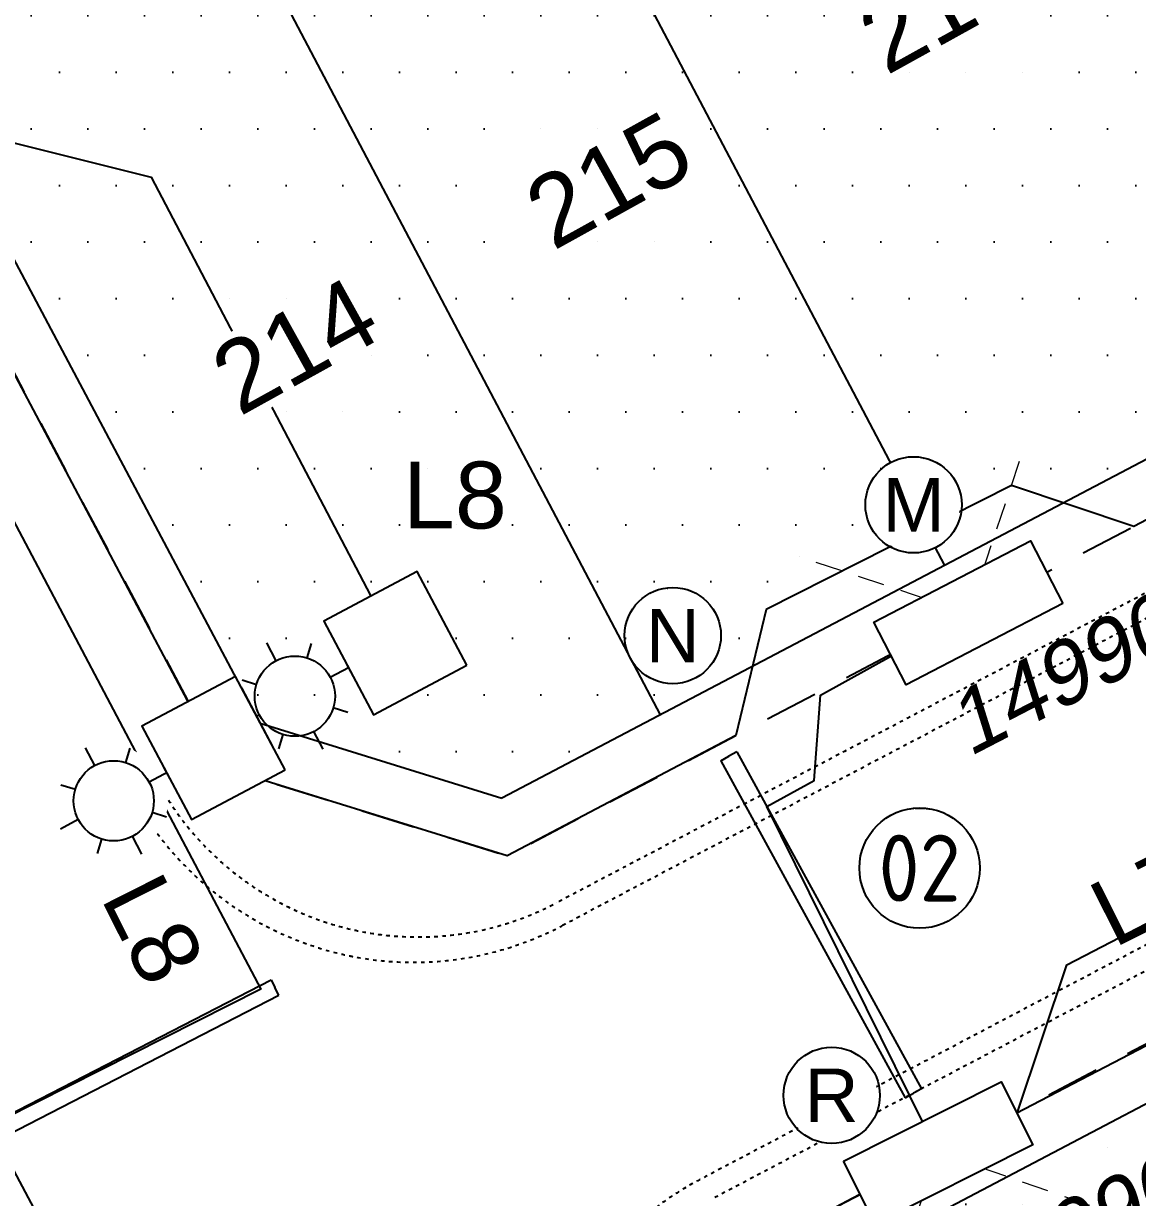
# Model space of a CAD drawing. Header units: metres. Extents: x 303431 to 305438, y 6269401 to 6270518.
# Drawn here: x 303844.11 to 303875.33, y 6269788.58 to 6269821.5 of the extents above; entities that cross this region are included whole.
import ezdxf
from ezdxf.enums import TextEntityAlignment as Align

# ---------------------------------------------------------------- set-up
doc = ezdxf.new("R2010")
doc.units = ezdxf.units.M
for name, pattern in [('Cable Exist UG', [8.2, 4, -1.2, 1.8, -1.2]), ('Dash', [5, 3, -2]), ('DOT', [0.25, 0, -0.25])]:
    doc.linetypes.add(name, pattern=pattern)
doc.layers.get('0').update_dxf_attribs({"color": 6})
for name, color, linetype in [('_User Duct ID', 3, 'Continuous'), ('Duct_SP_EXT', 7, 'Continuous'), ('Duct_SP_NEW', 2, 'Continuous'), ('Equip_SP_SL_NEW', 2, 'Continuous'), ('Mains_LV_NEW_T84', 2, 'Continuous'), ('Mains_LV_NEW_T94', 2, 'Continuous'), ('Notes', 7, 'Continuous'), ('Notes_SL_MISC', 7, 'Continuous'), ('Notes_SP_NEW', 2, 'Continuous'), ('SupportsOH_SP_TR_HV_LV_SL_EXT', 7, 'Continuous'), ('SupportsUG_SP_LV_NEW', 2, 'Continuous'), ('SupportsUG_SP_LV_SL_NEW', 2, 'Continuous'), ('Trench_SP_NEW', 2, 'Continuous')]:
    doc.layers.add(name, color=color, linetype=linetype)
doc.layers.add('_User kerb', color=7, linetype='Continuous', transparency=0.4)
doc.styles.add('ARIAL', font='arial.ttf', dxfattribs={"height": 2})
doc.styles.add('ieISOCP', font='isocp.shx')
doc.styles.add('POLE_LABEL', font='arial.ttf')
doc.styles.add('SL_LABEL', font='arial.ttf')
doc.styles.get("Standard").update_dxf_attribs({"font": 'arial.ttf'})
doc.linetypes.add('Cable 4', pattern='A,5.25,-0.1,["o",Standard,S=2,R=0,X=1.2,Y=-0.7],-4', length=9.35)
doc.linetypes.add('Cable New UG', pattern='A,7,-0.25,["x",Standard,S=2,R=0,X=0.2,Y=-0.8],-2.1', length=9.35)
doc.linetypes.add('Trench-HV', pattern='A,7,-2,["/",Standard,S=1.5,R=0,X=-1.2,Y=-0.7],-0.001', length=9.001)

# ---------------------------------------------------------------- blocks, each defined once
blk = doc.blocks.new('PILLAR_NEW')
at = {"oblique": 10, "flags": 8}
blk.add_attdef('ASSET_NUM', text='', height=1.75, dxfattribs=at).set_placement((2, 4), align=Align.MIDDLE_LEFT)
at = {"flags": 9}
for tag, p in [('STREET_CODE', (1.5, 2)), ('OWNED_BY', (1.5, 1.8)), ('OPERATED_BY', (1.5, 1.6)), ('MAINTAINED_BY', (1.5, 1.4))]:
    blk.add_attdef(tag, text='', height=0.2, dxfattribs=at).set_placement(p, align=Align.MIDDLE_LEFT)
blk.add_wipeout([(-2.475, 0.99), (2.475, 0.99), (2.475, -0.99), (-2.475, -0.99)])
at = {"lineweight": -3}
blk.add_lwpolyline([(-2.475, 0.99), (2.475, 0.99), (2.475, -0.99), (-2.475, -0.99)], close=True, dxfattribs=at)
for tag, flags, p in [('STATE', 9, (1.5, 1.2)), ('SUPPORT_TYPE', 9, (1.5, 1)), ('USAGE', 9, (1.5, 0.8)), ('LEGEND', 9, (1.5, 0.6)), ('PARENT', 9, (1.5, 0.4)), ('SUBURB', 9, (1.5, 0.2)), ('STREETNAME', 9, (1.5, 0)), ('LOCATION', 9, (1.5, -0.2)), ('NOTES', 9, (1.5, -0.4)), ('Z', 1, (1.5, -0.6))]:
    blk.add_attdef(tag, text='', height=0.2, dxfattribs=dict(flags=flags)).set_placement(p, align=Align.MIDDLE_LEFT)
blk = doc.blocks.new('DUCT_INDICATOR')
at = {"flags": 1}
blk.add_attdef('Z', (0, 0), '', height=0.2, dxfattribs=at)
at = {"color": 7, "linetype": 'Cable Exist UG'}
blk.add_wipeout([(-0.507, 2.158), (-0.038, 2.222), (0.576, 2.175), (1.413, 1.692), (2.006, 1.018), (2.19, 0.012), (1.98, -1.069), (1.157, -1.93), (0.249, -2.174), (-0.433, -2.146), (-1.151, -1.856), (-1.682, -1.494), (-1.992, -0.81), (-2.186, 0.056), (-1.971, 1.086), (-1.068, 1.981), (-0.874, 2.073)], dxfattribs=at)
blk.add_circle((0, 0), 2.25)
blk.add_attdef('CODE', text='', height=1.8).set_placement((0, 0), align=Align.MIDDLE_CENTER)
blk = doc.blocks.new('*U77')
blk.add_line((0, 0), (0, 0))
for tag, p, flags in [('Z', (0, 0), 1), ('OPERATED_BY', (0, -9.607), 9)]:
    blk.add_attdef(tag, p, '', height=0.2, dxfattribs=dict(flags=flags))
at = {"style": 'SL_LABEL', "flags": 9}
blk.add_attdef('STREET_CODE', text='', height=0.2, dxfattribs=at).set_placement((0, -0.2), align=Align.MIDDLE_LEFT)
for tag, height, flags, p in [('CONSTRUCTED_VOLTAGE', 0.2, 9, (0, -0.4)), ('CONTROL_TYPE', 0.2, 9, (0, -0.6)), ('LANTERN_PURPOSE', 0.2, 9, (0, -0.8)), ('OPERATING_VOLTAGE', 0.2, 9, (0, -1.4)), ('LANTERN_TYPE', 0.2, 9, (0, -1)), ('NO_PHASES', 0.2, 9, (0, -1.2)), ('ORIENTATION', 0.2, 9, (0, -1.6)), ('OWNED_BY', 0.2, 9, (0, -1.8)), ('LNUMBER', 2.5, 8, (1.2, -2.8)), ('STATE', 0.2, 9, (0, -2)), ('USAGE', 0.2, 9, (0, -2.2)), ('CEXIST', 0.2, 9, (0, -2.4)), ('CNEW', 0.2, 9, (0, -2.6)), ('CNUMBER', 0.2, 9, (0, -2.8)), ('CREMOVE', 0.2, 9, (0, -3)), ('CREPLACE', 0.2, 9, (0, -3.2)), ('LKINGHEIGHT', 0.2, 9, (0, -3.4)), ('LBRACKET', 0.2, 9, (0, -3.6)), ('LBRACKETVOCAB', 0.2, 9, (0, -3.8)), ('LCATEGORY', 0.2, 9, (0, -4)), ('LCHARGE1', 0.2, 9, (0, -4.2)), ('LCHARGE1PERCENT', 0.2, 9, (0, -4.4)), ('LCHARGE2', 0.2, 9, (0, -4.6)), ('LCHARGE2PERCENT', 0.2, 9, (0, -4.8)), ('LCHARGE3', 0.2, 9, (0, -5)), ('LCHARGE3PERCENT', 0.2, 9, (0, -5.2)), ('LEXIST', 0.2, 9, (0, -5.4)), ('LLAMP', 0.2, 9, (0, -5.6)), ('LLAMPVOCAB', 0.2, 9, (0, -5.8)), ('LMAST', 0.2, 9, (0, -6)), ('LMASTVOCAB', 0.2, 9, (0, -6.2)), ('LNEW', 0.2, 9, (0, -6.4)), ('LANTNUMBER', 0.2, 9, (0, -6.6)), ('LOUTREACH', 0.2, 9, (0, -7)), ('LOUTREACHVOCAB', 0.2, 9, (0, -7.2)), ('LRATECODE', 0.2, 9, (0, -7.4)), ('LREMOVE', 0.2, 9, (0, -7.6)), ('LREPLACE', 0.2, 9, (0, -7.8)), ('LTYPE', 0.2, 9, (0, -8)), ('LTYPEVOCAB', 0.2, 9, (0, -8.2)), ('LEGEND', 0.2, 9, (0, -8.4)), ('SUBURB', 0.2, 9, (0, -8.6)), ('STREETNAME', 0.2, 9, (0, -8.8)), ('LOCATION', 0.2, 9, (0, -9)), ('NOTES', 0.2, 9, (0, -9.2)), ('MAINTAINED_BY', 0.2, 9, (0, -9.863))]:
    blk.add_attdef(tag, text='', height=height, dxfattribs=dict(flags=flags)).set_placement(p, align=Align.MIDDLE_LEFT)
blk.add_wipeout([(0, 6.468), (1.458, 5.676), (2.25, 4.218), (1.458, 2.759), (0, 1.865), (-1.459, 2.759), (-2.25, 4.218), (-1.459, 5.676)])
for p, q in [((0, 5.718), (0, 6.468)), ((-1.459, 5.676), (-1.061, 5.278)), ((1.458, 5.676), (1.06, 5.278)), ((-2.25, 4.218), (-1.5, 4.218)), ((1.5, 4.218), (2.25, 4.218)), ((-1.459, 2.759), (-1.061, 3.157)), ((1.458, 2.759), (1.06, 3.157)), ((0, 0), (0, 2.721))]:
    blk.add_line(p, q)
blk.add_circle((0, 4.218), 1.5)
at = {"style": 'SL_LABEL', "flags": 8}
blk.add_attdef('ASSET_NUM', text='', height=2.5, dxfattribs=at).set_placement((2, 2), align=Align.MIDDLE_LEFT)
blk = doc.blocks.new('COLUMN_NEW')
for tag, height, flags, p in [('ASSET_NUM', 2.5, 8, (2, 2)), ('SUBURB', 0.2, 9, (1.5, -1.8)), ('STREETNAME', 0.2, 9, (1.5, -2)), ('LOCATION', 0.2, 9, (1.5, -2.2)), ('NOTES', 0.2, 9, (1.5, -2.4)), ('LABEL_ALIGNMENT', 0.2, 9, (1.5, -2.6)), ('Z', 0.2, 1, (1.5, -2.8))]:
    blk.add_attdef(tag, text='', height=height, dxfattribs=dict(flags=flags)).set_placement(p, align=Align.MIDDLE_LEFT)
blk.add_wipeout([(-1.485, -1.485), (1.485, -1.485), (1.485, 1.485), (-1.485, 1.485)])
at = {"lineweight": -3}
blk.add_lwpolyline([(-1.485, -1.485), (1.485, -1.485), (1.485, 1.485), (-1.485, 1.485)], close=True, dxfattribs=at)
at = {"style": 'POLE_LABEL', "flags": 9}
blk.add_attdef('STRUCTURE_PLANT_NUMBER', text='', height=0.2, dxfattribs=at).set_placement((1.5, 0.242), align=Align.MIDDLE_LEFT)
at = {"flags": 9}
for tag, p in [('STREET_CODE', (1.5, 0)), ('OWNED_BY', (1.5, -0.4)), ('COLUMN_TYPE', (1.5, -0.2)), ('OPERATED_BY', (1.5, -0.6)), ('STATE', (1.5, -1)), ('MAINTAINED_BY', (1.5, -0.8)), ('USAGE', (1.5, -1.2)), ('LEGEND', (1.5, -1.4)), ('PARENT', (1.5, -1.6))]:
    blk.add_attdef(tag, text='', height=0.2, dxfattribs=at).set_placement(p, align=Align.MIDDLE_LEFT)
blk = doc.blocks.new('*U78')
blk.add_line((0, 0), (0, 0))
for tag, p, flags in [('Z', (0, 0), 1), ('OPERATED_BY', (0, -9.607), 9)]:
    blk.add_attdef(tag, p, '', height=0.2, dxfattribs=dict(flags=flags))
at = {"style": 'SL_LABEL', "flags": 9}
blk.add_attdef('STREET_CODE', text='', height=0.2, dxfattribs=at).set_placement((0, -0.2), align=Align.MIDDLE_LEFT)
for tag, height, flags, p in [('CONSTRUCTED_VOLTAGE', 0.2, 9, (0, -0.4)), ('CONTROL_TYPE', 0.2, 9, (0, -0.6)), ('LANTERN_PURPOSE', 0.2, 9, (0, -0.8)), ('OPERATING_VOLTAGE', 0.2, 9, (0, -1.4)), ('LANTERN_TYPE', 0.2, 9, (0, -1)), ('NO_PHASES', 0.2, 9, (0, -1.2)), ('ORIENTATION', 0.2, 9, (0, -1.6)), ('OWNED_BY', 0.2, 9, (0, -1.8)), ('LNUMBER', 2.5, 8, (1.2, -2.8)), ('STATE', 0.2, 9, (0, -2)), ('USAGE', 0.2, 9, (0, -2.2)), ('CEXIST', 0.2, 9, (0, -2.4)), ('CNEW', 0.2, 9, (0, -2.6)), ('CNUMBER', 0.2, 9, (0, -2.8)), ('CREMOVE', 0.2, 9, (0, -3)), ('CREPLACE', 0.2, 9, (0, -3.2)), ('LKINGHEIGHT', 0.2, 9, (0, -3.4)), ('LBRACKET', 0.2, 9, (0, -3.6)), ('LBRACKETVOCAB', 0.2, 9, (0, -3.8)), ('LCATEGORY', 0.2, 9, (0, -4)), ('LCHARGE1', 0.2, 9, (0, -4.2)), ('LCHARGE1PERCENT', 0.2, 9, (0, -4.4)), ('LCHARGE2', 0.2, 9, (0, -4.6)), ('LCHARGE2PERCENT', 0.2, 9, (0, -4.8)), ('LCHARGE3', 0.2, 9, (0, -5)), ('LCHARGE3PERCENT', 0.2, 9, (0, -5.2)), ('LEXIST', 0.2, 9, (0, -5.4)), ('LLAMP', 0.2, 9, (0, -5.6)), ('LLAMPVOCAB', 0.2, 9, (0, -5.8)), ('LMAST', 0.2, 9, (0, -6)), ('LMASTVOCAB', 0.2, 9, (0, -6.2)), ('LNEW', 0.2, 9, (0, -6.4)), ('LANTNUMBER', 0.2, 9, (0, -6.6)), ('LOUTREACH', 0.2, 9, (0, -7)), ('LOUTREACHVOCAB', 0.2, 9, (0, -7.2)), ('LRATECODE', 0.2, 9, (0, -7.4)), ('LREMOVE', 0.2, 9, (0, -7.6)), ('LREPLACE', 0.2, 9, (0, -7.8)), ('LTYPE', 0.2, 9, (0, -8)), ('LTYPEVOCAB', 0.2, 9, (0, -8.2)), ('LEGEND', 0.2, 9, (0, -8.4)), ('SUBURB', 0.2, 9, (0, -8.6)), ('STREETNAME', 0.2, 9, (0, -8.8)), ('LOCATION', 0.2, 9, (0, -9)), ('NOTES', 0.2, 9, (0, -9.2)), ('MAINTAINED_BY', 0.2, 9, (0, -9.863))]:
    blk.add_attdef(tag, text='', height=height, dxfattribs=dict(flags=flags)).set_placement(p, align=Align.MIDDLE_LEFT)
blk.add_wipeout([(0, 6.468), (1.458, 5.676), (2.25, 4.218), (1.458, 2.759), (0, 1.865), (-1.459, 2.759), (-2.25, 4.218), (-1.459, 5.676)])
for p, q in [((0, 5.718), (0, 6.468)), ((-1.459, 5.676), (-1.061, 5.278)), ((1.458, 5.676), (1.06, 5.278)), ((-2.25, 4.218), (-1.5, 4.218)), ((1.5, 4.218), (2.25, 4.218)), ((-1.459, 2.759), (-1.061, 3.157)), ((1.458, 2.759), (1.06, 3.157)), ((0, 0), (0, 2.721))]:
    blk.add_line(p, q)
blk.add_circle((0, 4.218), 1.5)
at = {"style": 'SL_LABEL', "flags": 8}
blk.add_attdef('ASSET_NUM', text='', height=2.5, dxfattribs=at).set_placement((2, 2), align=Align.MIDDLE_LEFT)
blk = doc.blocks.new('*U85')
blk.add_line((0, 0), (0, 0))
for tag, p, flags in [('Z', (0, 0), 1), ('OPERATED_BY', (0, -9.607), 9)]:
    blk.add_attdef(tag, p, '', height=0.2, dxfattribs=dict(flags=flags))
at = {"style": 'SL_LABEL', "flags": 9}
blk.add_attdef('STREET_CODE', text='', height=0.2, dxfattribs=at).set_placement((0, -0.2), align=Align.MIDDLE_LEFT)
for tag, height, flags, p in [('CONSTRUCTED_VOLTAGE', 0.2, 9, (0, -0.4)), ('CONTROL_TYPE', 0.2, 9, (0, -0.6)), ('LANTERN_PURPOSE', 0.2, 9, (0, -0.8)), ('OPERATING_VOLTAGE', 0.2, 9, (0, -1.4)), ('LANTERN_TYPE', 0.2, 9, (0, -1)), ('NO_PHASES', 0.2, 9, (0, -1.2)), ('ORIENTATION', 0.2, 9, (0, -1.6)), ('OWNED_BY', 0.2, 9, (0, -1.8)), ('LNUMBER', 2.5, 8, (1.2, -2.8)), ('STATE', 0.2, 9, (0, -2)), ('USAGE', 0.2, 9, (0, -2.2)), ('CEXIST', 0.2, 9, (0, -2.4)), ('CNEW', 0.2, 9, (0, -2.6)), ('CNUMBER', 0.2, 9, (0, -2.8)), ('CREMOVE', 0.2, 9, (0, -3)), ('CREPLACE', 0.2, 9, (0, -3.2)), ('LKINGHEIGHT', 0.2, 9, (0, -3.4)), ('LBRACKET', 0.2, 9, (0, -3.6)), ('LBRACKETVOCAB', 0.2, 9, (0, -3.8)), ('LCATEGORY', 0.2, 9, (0, -4)), ('LCHARGE1', 0.2, 9, (0, -4.2)), ('LCHARGE1PERCENT', 0.2, 9, (0, -4.4)), ('LCHARGE2', 0.2, 9, (0, -4.6)), ('LCHARGE2PERCENT', 0.2, 9, (0, -4.8)), ('LCHARGE3', 0.2, 9, (0, -5)), ('LCHARGE3PERCENT', 0.2, 9, (0, -5.2)), ('LEXIST', 0.2, 9, (0, -5.4)), ('LLAMP', 0.2, 9, (0, -5.6)), ('LLAMPVOCAB', 0.2, 9, (0, -5.8)), ('LMAST', 0.2, 9, (0, -6)), ('LMASTVOCAB', 0.2, 9, (0, -6.2)), ('LNEW', 0.2, 9, (0, -6.4)), ('LANTNUMBER', 0.2, 9, (0, -6.6)), ('LOUTREACH', 0.2, 9, (0, -7)), ('LOUTREACHVOCAB', 0.2, 9, (0, -7.2)), ('LRATECODE', 0.2, 9, (0, -7.4)), ('LREMOVE', 0.2, 9, (0, -7.6)), ('LREPLACE', 0.2, 9, (0, -7.8)), ('LTYPE', 0.2, 9, (0, -8)), ('LTYPEVOCAB', 0.2, 9, (0, -8.2)), ('LEGEND', 0.2, 9, (0, -8.4)), ('SUBURB', 0.2, 9, (0, -8.6)), ('STREETNAME', 0.2, 9, (0, -8.8)), ('LOCATION', 0.2, 9, (0, -9)), ('NOTES', 0.2, 9, (0, -9.2)), ('MAINTAINED_BY', 0.2, 9, (0, -9.863))]:
    blk.add_attdef(tag, text='', height=height, dxfattribs=dict(flags=flags)).set_placement(p, align=Align.MIDDLE_LEFT)
blk.add_wipeout([(0, 6.468), (1.458, 5.676), (2.25, 4.218), (1.458, 2.759), (0, 1.865), (-1.459, 2.759), (-2.25, 4.218), (-1.459, 5.676)])
for p, q in [((0, 5.718), (0, 6.468)), ((-1.459, 5.676), (-1.061, 5.278)), ((1.458, 5.676), (1.06, 5.278)), ((-2.25, 4.218), (-1.5, 4.218)), ((1.5, 4.218), (2.25, 4.218)), ((-1.459, 2.759), (-1.061, 3.157)), ((1.458, 2.759), (1.06, 3.157)), ((0, 0), (0, 2.721))]:
    blk.add_line(p, q)
blk.add_circle((0, 4.218), 1.5)
at = {"style": 'SL_LABEL', "flags": 8}
blk.add_attdef('ASSET_NUM', text='', height=2.5, dxfattribs=at).set_placement((2, 2), align=Align.MIDDLE_LEFT)

msp = doc.modelspace()

# ---------------------------------------------------------------- hatches: boundary and pattern name
at = {"layer": 'Notes', "linetype": 'Cable Exist UG'}
h = msp.add_hatch(dxfattribs=at)
h.set_pattern_fill('DOTS')
h.paths.add_polyline_path([(303875.16769, 6269840.49484), (303870.41821, 6269849.5216), (303835.28507, 6269831.03607), (303837.86745, 6269826.16567), (303840.07357, 6269822.02984)])
h.paths.add_polyline_path([(303854.23851, 6269834.29095), (303859.19032, 6269837.03578), (303857.19221, 6269840.64046), (303852.24041, 6269837.89563)], flags=24)
h.paths.add_polyline_path([(303851.83914, 6269844.03367), (303856.79094, 6269846.77849), (303854.79284, 6269850.38317), (303849.84103, 6269847.63834)], flags=24)
h.paths.add_polyline_path([(303868.40606, 6269818.84485), (303873.35786, 6269821.58968), (303871.35976, 6269825.19435), (303866.40795, 6269822.44952)], flags=24)
h = msp.add_hatch(dxfattribs=at)
h.set_pattern_fill('DOTS')
h.paths.add_polyline_path([(303875.9936, 6269840.92939), (303868.02881, 6269836.73867), (303880.98159, 6269812.12093), (303888.94638, 6269816.31166)])
h.paths.add_polyline_path([(303868.40606, 6269818.84485), (303873.35786, 6269821.58968), (303871.35976, 6269825.19435), (303866.40795, 6269822.44952)], flags=24)
h.paths.add_polyline_path([(303877.68208, 6269823.71051), (303882.63388, 6269826.45534), (303880.63578, 6269830.06002), (303875.68398, 6269827.31519)], flags=24)
h.paths.add_polyline_path([(303886.05557, 6269828.13938), (303891.00737, 6269830.88421), (303889.00927, 6269834.48889), (303884.05747, 6269831.74406)], flags=24)
h = msp.add_hatch(dxfattribs=at)
h.set_pattern_fill('DOTS')
h.paths.add_polyline_path([(303880.54554, 6269793.81192), (303870.27981, 6269788.41055), (303883.27431, 6269763.71351), (303893.54004, 6269769.11489)])
h.paths.add_polyline_path([(303892.02465, 6269760.01767), (303896.97645, 6269762.7625), (303894.97835, 6269766.36718), (303890.02655, 6269763.62235)], flags=24)
h.paths.add_polyline_path([(303869.72504, 6269772.62839), (303874.67685, 6269775.37322), (303872.67874, 6269778.97789), (303867.72694, 6269776.23306)], flags=24)
h.paths.add_polyline_path([(303880.29309, 6269778.19328), (303885.2449, 6269780.93811), (303883.24679, 6269784.54278), (303878.29499, 6269781.79795)], flags=24)
h.paths.add_polyline_path([(303890.22325, 6269783.27038), (303895.17505, 6269786.01521), (303893.17695, 6269789.61988), (303888.22515, 6269786.87505)], flags=24)

# ---------------------------------------------------------------- linework, layer by layer
at = {"layer": 'Duct_SP_EXT'}
for p, q in [((303842.87264, 6269790.46757), (303851.04868, 6269794.6814)), ((303851.04868, 6269794.6814), (303851.15863, 6269794.46807)), ((303851.26858, 6269794.25474), (303851.15863, 6269794.46807)), ((303843.09254, 6269790.0409), (303851.26858, 6269794.25474))]:
    msp.add_line(p, q, dxfattribs=at)
at = {"layer": 'Duct_SP_NEW'}
for p, q in [((303864.10732, 6269801.07643), (303863.87922, 6269800.95164)), ((303864.10732, 6269801.07643), (303869.2786, 6269791.62396)), ((303863.65113, 6269800.82685), (303863.87922, 6269800.95164)), ((303863.65113, 6269800.82685), (303868.82241, 6269791.37439)), ((303868.82241, 6269791.37439), (303869.05051, 6269791.49918)), ((303869.2786, 6269791.62396), (303869.05051, 6269791.49918))]:
    msp.add_line(p, q, dxfattribs=at)
at = {"layer": 'Mains_LV_NEW_T84', "color": 170, "linetype": 'Cable New UG', "ltscale": 0.75, "flags": 128}
for points in [[(303897.5902, 6269819.1647), (303875.23183, 6269807.4007), (303871.79918, 6269808.5498), (303864.92268, 6269805.06893)], [(303896.63381, 6269803.97183), (303876.47298, 6269793.29849), (303863.76589, 6269786.67817), (303861.30653, 6269778.75706), (303877.20885, 6269748.76502)]]:
    msp.add_lwpolyline(points, dxfattribs=at)
at = {"layer": 'Mains_LV_NEW_T84', "color": 150, "linetype": 'Cable 4', "ltscale": 0.5}
msp.add_lwpolyline([(303871.95883, 6269790.93922), (303873.35589, 6269795.09827), (303879.2614, 6269798.17029)], dxfattribs=at)
at = {"layer": 'Mains_LV_NEW_T94', "color": 200, "linetype": 'Trench-HV', "ltscale": 0.5}
msp.add_lwpolyline([(303869.74169, 6269789.83916), (303864.94456, 6269799.54605), (303866.27109, 6269800.26856), (303866.45236, 6269802.6647), (303870.59843, 6269804.96281)], dxfattribs=at)
at = {"layer": 'Notes', "color": 254, "linetype": 'DOT', "ltscale": 0.5, "true_color": 0xd1d1d1, "flags": 128}
for points in [[(303919.33696, 6269828.56166), (303919.33695, 6269828.56166), (303918.452, 6269828.09603), (303917.56702, 6269827.6304), (303916.68205, 6269827.16476), (303915.79707, 6269826.69912), (303914.91209, 6269826.23349), (303914.02712, 6269825.76785), (303913.14214, 6269825.30221), (303912.25717, 6269824.83658), (303911.37219, 6269824.37094), (303910.48721, 6269823.90531), (303909.60224, 6269823.43967), (303908.71726, 6269822.97403), (303907.83228, 6269822.5084), (303906.94731, 6269822.04276), (303906.06233, 6269821.57712), (303905.17736, 6269821.11149), (303904.29238, 6269820.64585), (303903.4074, 6269820.18022), (303902.52243, 6269819.71458), (303901.63745, 6269819.24894), (303900.75247, 6269818.78331), (303899.8675, 6269818.31767), (303898.98252, 6269817.85203), (303898.09755, 6269817.3864), (303897.21257, 6269816.92076), (303896.32759, 6269816.45513), (303895.44262, 6269815.98949), (303894.55764, 6269815.52385), (303893.67266, 6269815.05822), (303892.78769, 6269814.59258), (303891.90271, 6269814.12695), (303891.01774, 6269813.66131), (303890.13276, 6269813.19567), (303889.24778, 6269812.73004), (303888.36281, 6269812.2644), (303887.47783, 6269811.79876), (303886.59285, 6269811.33313), (303885.72791, 6269810.87803), (303885.70788, 6269810.86749), (303884.8229, 6269810.40186), (303883.93793, 6269809.93622), (303883.05295, 6269809.47058), (303882.16797, 6269809.00495), (303881.283, 6269808.53931), (303880.39802, 6269808.07367), (303879.51305, 6269807.60804), (303878.62807, 6269807.1424), (303877.74309, 6269806.67677), (303876.85812, 6269806.21113), (303875.97314, 6269805.74549), (303875.08816, 6269805.27986), (303874.20319, 6269804.81422), (303873.31821, 6269804.34858), (303872.43324, 6269803.88295), (303871.54826, 6269803.41731), (303870.66328, 6269802.95168), (303869.77831, 6269802.48604), (303868.89333, 6269802.0204), (303868.00835, 6269801.55477), (303867.12338, 6269801.08913), (303866.2384, 6269800.6235), (303865.35343, 6269800.15786), (303864.46845, 6269799.69222), (303863.58347, 6269799.22659), (303862.6985, 6269798.76095), (303861.81352, 6269798.29531), (303860.92854, 6269797.82968), (303860.04357, 6269797.36404), (303859.17863, 6269796.90895), (303859.15859, 6269796.89841), (303859.11945, 6269796.87781), (303859.11937, 6269796.87777), (303859.04638, 6269796.83937)], [(303919.63498, 6269827.99527), (303918.75001, 6269827.52963), (303917.86503, 6269827.064), (303916.98005, 6269826.59836), (303916.09508, 6269826.13272), (303915.2101, 6269825.66709), (303914.32512, 6269825.20145), (303913.44015, 6269824.73582), (303912.55517, 6269824.27018), (303911.67019, 6269823.80454), (303910.78522, 6269823.33891), (303909.90024, 6269822.87327), (303909.87785, 6269822.86149), (303909.01527, 6269822.40764), (303908.13029, 6269821.942), (303907.24531, 6269821.47636), (303906.36034, 6269821.01073), (303905.47536, 6269820.54509), (303904.59038, 6269820.07946), (303903.70541, 6269819.61382), (303902.82043, 6269819.14819), (303901.93545, 6269818.68255), (303901.05048, 6269818.21691), (303900.1655, 6269817.75128), (303899.28053, 6269817.28564), (303898.39555, 6269816.82001), (303897.51057, 6269816.35437), (303896.6256, 6269815.88873), (303895.74062, 6269815.4231), (303894.85564, 6269814.95746), (303893.97067, 6269814.49183), (303893.08569, 6269814.02619), (303892.20071, 6269813.56055), (303891.31574, 6269813.09492), (303890.43076, 6269812.62928), (303889.54579, 6269812.16365), (303888.66081, 6269811.69801), (303887.77583, 6269811.23237), (303886.89086, 6269810.76674), (303886.00588, 6269810.3011), (303885.1209, 6269809.83547), (303884.23593, 6269809.36983), (303883.35095, 6269808.90419), (303883.32856, 6269808.89241), (303882.46598, 6269808.43856), (303881.581, 6269807.97292), (303880.69602, 6269807.50729), (303879.81105, 6269807.04165), (303878.92607, 6269806.57601), (303878.04109, 6269806.11038), (303877.15612, 6269805.64474), (303876.27114, 6269805.17911), (303875.38616, 6269804.71347), (303874.50119, 6269804.24783), (303873.61621, 6269803.7822), (303872.73124, 6269803.31656), (303871.84626, 6269802.85093), (303870.96128, 6269802.38529), (303870.07631, 6269801.91965), (303869.19133, 6269801.45402), (303868.30635, 6269800.98838), (303867.42138, 6269800.52275), (303866.5364, 6269800.05711), (303865.65142, 6269799.59147), (303864.76645, 6269799.12584), (303863.88147, 6269798.6602), (303862.9965, 6269798.19457), (303862.11152, 6269797.72893), (303861.22654, 6269797.26329), (303860.34157, 6269796.79766), (303859.45659, 6269796.33202), (303859.29407, 6269796.24651), (303859.29398, 6269796.24647), (303859.21208, 6269796.20337)], [(303923.40663, 6269820.82696), (303922.52166, 6269820.36132), (303921.63668, 6269819.89569), (303920.7517, 6269819.43005), (303919.86673, 6269818.96442), (303918.98175, 6269818.49878), (303918.09678, 6269818.03314), (303917.2118, 6269817.56751), (303916.32682, 6269817.10187), (303915.44185, 6269816.63624), (303914.55687, 6269816.1706), (303913.67189, 6269815.70496), (303913.6495, 6269815.69318), (303912.78692, 6269815.23933), (303911.90194, 6269814.77369), (303911.01696, 6269814.30806), (303910.13199, 6269813.84242), (303909.24701, 6269813.37678), (303908.36204, 6269812.91115), (303907.47706, 6269812.44551), (303906.59208, 6269811.97988), (303905.70711, 6269811.51424), (303904.82213, 6269811.0486), (303903.93715, 6269810.58297), (303903.05218, 6269810.11733), (303902.1672, 6269809.6517), (303901.28222, 6269809.18606), (303900.39725, 6269808.72042), (303899.51227, 6269808.25479), (303898.6273, 6269807.78915), (303897.74232, 6269807.32352), (303896.85734, 6269806.85788), (303895.97237, 6269806.39224), (303895.08739, 6269805.92661), (303894.20241, 6269805.46097), (303893.31744, 6269804.99534), (303892.43246, 6269804.5297), (303891.54748, 6269804.06407), (303890.66251, 6269803.59843), (303889.77753, 6269803.13279), (303888.89256, 6269802.66716), (303888.00758, 6269802.20152), (303887.1226, 6269801.73589), (303887.10021, 6269801.7241), (303886.23763, 6269801.27025), (303885.35265, 6269800.80461), (303884.46767, 6269800.33898), (303883.5827, 6269799.87334), (303882.69772, 6269799.40771), (303881.81274, 6269798.94207), (303880.92777, 6269798.47643), (303880.04279, 6269798.0108), (303879.15782, 6269797.54516), (303878.27284, 6269797.07953), (303877.38786, 6269796.61389), (303876.50289, 6269796.14825), (303875.61791, 6269795.68262), (303874.73293, 6269795.21698), (303873.84796, 6269794.75135), (303872.96298, 6269794.28571), (303872.078, 6269793.82007), (303871.19303, 6269793.35444), (303870.30805, 6269792.8888), (303869.42308, 6269792.42317), (303868.5381, 6269791.95753), (303867.65312, 6269791.49189), (303866.76815, 6269791.02626), (303865.88317, 6269790.56062), (303864.99819, 6269790.09499), (303864.11322, 6269789.62935), (303863.22824, 6269789.16371), (303863.06572, 6269789.0782)], [(303923.70462, 6269820.26058), (303922.81967, 6269819.79495), (303921.93469, 6269819.32932), (303921.04971, 6269818.86368), (303920.16474, 6269818.39805), (303919.27976, 6269817.93241), (303918.39479, 6269817.46677), (303917.50981, 6269817.00114), (303916.62483, 6269816.5355), (303915.73986, 6269816.06986), (303914.85488, 6269815.60423), (303913.9699, 6269815.13859), (303913.08493, 6269814.67296), (303912.19995, 6269814.20732), (303911.31498, 6269813.74168), (303910.43, 6269813.27605), (303909.54502, 6269812.81041), (303908.66005, 6269812.34478), (303907.77507, 6269811.87914), (303906.89009, 6269811.4135), (303906.00512, 6269810.94787), (303905.12014, 6269810.48223), (303904.23517, 6269810.01659), (303903.35019, 6269809.55096), (303902.46521, 6269809.08532), (303901.58024, 6269808.61969), (303900.69526, 6269808.15405), (303899.81028, 6269807.68841), (303898.92531, 6269807.22278), (303898.04033, 6269806.75714), (303897.15536, 6269806.2915), (303896.27038, 6269805.82587), (303895.3854, 6269805.36023), (303894.50043, 6269804.8946), (303893.61545, 6269804.42896), (303892.73047, 6269803.96332), (303891.8455, 6269803.49769), (303890.96052, 6269803.03205), (303890.09558, 6269802.57696), (303890.07555, 6269802.56641), (303889.19057, 6269802.10078), (303888.30559, 6269801.63514), (303887.42062, 6269801.16951), (303886.53564, 6269800.70387), (303885.65067, 6269800.23823), (303884.76569, 6269799.7726), (303883.88071, 6269799.30696), (303882.99574, 6269798.84133), (303882.11076, 6269798.37569), (303881.22578, 6269797.91005), (303880.34081, 6269797.44442), (303879.45583, 6269796.97878), (303878.57086, 6269796.51314), (303877.68588, 6269796.04751), (303876.8009, 6269795.58187), (303875.91593, 6269795.11624), (303875.03095, 6269794.6506), (303874.14597, 6269794.18496), (303873.261, 6269793.71933), (303872.37602, 6269793.25369), (303871.49105, 6269792.78805), (303870.60607, 6269792.32242), (303869.72109, 6269791.85678), (303868.83612, 6269791.39115), (303867.95114, 6269790.92551), (303867.06616, 6269790.45987), (303866.18119, 6269789.99424), (303865.29621, 6269789.5286), (303864.41124, 6269789.06296), (303863.54629, 6269788.60787), (303863.52626, 6269788.59733), (303863.48712, 6269788.57674)]]:
    msp.add_lwpolyline(points, dxfattribs=at)
for points in [[(303847.13892, 6269799.92821, 0.02793995), (303847.65602, 6269799.07291, 0.02794023), (303848.26527, 6269798.28059, 0.02794023), (303848.95906, 6269797.56114, 0.02794023), (303849.72875, 6269796.92353, 0.0132184), (303850.11669, 6269796.65267, 0.01471639), (303850.56473, 6269796.37572, 0.02794023), (303851.45658, 6269795.92454, 0.02794023), (303852.39317, 6269795.57561, 0.00037339), (303852.40594, 6269795.57166, 0.02496671), (303853.27157, 6269795.35123, 0.00259805), (303853.36283, 6269795.33328, 0.02794023), (303854.35346, 6269795.20058, 0.02794023), (303855.35271, 6269795.17917, 0.02794023), (303856.34812, 6269795.2693, 0.02794023), (303857.32727, 6269795.46987, 0.02794023), (303858.27795, 6269795.77835, 0.02794023), (303859.18831, 6269796.19091, 0.00074399), (303859.2119, 6269796.20328, 0.00000251), (303859.21198, 6269796.20332)], [(303863.06562, 6269789.07815, 0.02793995), (303862.20848, 6269788.5641, 0.02794023), (303861.414, 6269787.95768, 0.02794023), (303860.69208, 6269787.26645, 0.02515424), (303860.11166, 6269786.57868, 0.00278403), (303860.05173, 6269786.49904, 0.02794023), (303859.50094, 6269785.66502, 0.02794023), (303859.04659, 6269784.77478, 0.02794023), (303858.69432, 6269783.83944, 0.00126424), (303858.68087, 6269783.79623, 0.02667505), (303858.44854, 6269782.87065, 0.02794023), (303858.31232, 6269781.8805, 0.02794023), (303858.28734, 6269780.88133, 0.02794023), (303858.37393, 6269779.88561, 0.02794023), (303858.571, 6269778.90575, 0.02794023), (303858.87609, 6269777.95397, 0.02794023), (303859.28541, 6269777.04215, 0.00252569), (303859.32739, 6269776.96207, 0.00000251), (303859.32743, 6269776.96199)]]:
    msp.add_lwpolyline(points, format="xyb", dxfattribs=at)
at = {"layer": 'Trench_SP_NEW', "color": 200, "linetype": 'Dash', "lineweight": 9, "ltscale": 0.25}
for p, q in [((303870.59843, 6269804.96281), (303872.18563, 6269809.7042)), ((303870.59843, 6269804.96281), (303865.85703, 6269806.55001)), ((303869.74169, 6269789.83916), (303868.09814, 6269785.11701)), ((303869.74169, 6269789.83916), (303874.46384, 6269788.19562))]:
    msp.add_line(p, q, dxfattribs=at)
at = {"layer": 'Trench_SP_NEW', "color": 160, "linetype": 'Dash', "ltscale": 0.5, "flags": 128}
msp.add_lwpolyline([(303877.22179, 6269748.77198), (303861.30653, 6269778.75706), (303863.76589, 6269786.67817), (303925.0973, 6269818.94808), (303933.03711, 6269816.48291), (303948.78832, 6269786.31087)], dxfattribs=at)

# ---------------------------------------------------------------- block references
at = {"layer": 'Notes_SL_MISC', "color": 2}
ref = msp.add_blockref('*U85', (303854.5112, 6269804.12005), dxfattribs=dict(at, xscale=0.75, yscale=0.75, zscale=0.75, rotation=117.9333333333616))
ref.add_attrib('LNUMBER', 'L8', dxfattribs={"layer": '0', "height": 1.875}).set_placement((303854.74511, 6269808.27805), align=Align.MIDDLE_LEFT)

# ---------------------------------------------------------------- next in the draw order: hatches: boundary and pattern name
at = {"layer": 'Notes', "linetype": 'Cable Exist UG'}
h = msp.add_hatch(dxfattribs=at)
h.set_pattern_fill('DOTS')
h.paths.add_polyline_path([(303868.02881, 6269836.73867), (303857.76308, 6269831.33729), (303870.18326, 6269807.73182), (303871.79918, 6269808.5498), (303873.26303, 6269808.05977), (303880.98159, 6269812.12093)])
h.paths.add_polyline_path([(303854.23851, 6269834.29095), (303859.19032, 6269837.03578), (303857.19221, 6269840.64046), (303852.24041, 6269837.89563)], flags=24)
h.paths.add_polyline_path([(303859.06041, 6269813.92304), (303864.01221, 6269816.66787), (303862.01411, 6269820.27254), (303857.0623, 6269817.52771)], flags=24)
h.paths.add_polyline_path([(303868.40606, 6269818.84485), (303873.35786, 6269821.58968), (303871.35976, 6269825.19435), (303866.40795, 6269822.44952)], flags=24)
h.paths.add_polyline_path([(303877.68208, 6269823.71051), (303882.63388, 6269826.45534), (303880.63578, 6269830.06002), (303875.68398, 6269827.31519)], flags=24)
h = msp.add_hatch(dxfattribs=at)
h.set_pattern_fill('DOTS')
h.paths.add_polyline_path([(303857.76308, 6269831.33729), (303856.96661, 6269830.91822), (303869.38017, 6269807.3253), (303870.18326, 6269807.73182)])
h.paths.add_polyline_path([(303859.06041, 6269813.92304), (303864.01221, 6269816.66787), (303862.01411, 6269820.27254), (303857.0623, 6269817.52771)], flags=24)
h.paths.add_polyline_path([(303868.40606, 6269818.84485), (303873.35786, 6269821.58968), (303871.35976, 6269825.19435), (303866.40795, 6269822.44952)], flags=24)
h = msp.add_hatch(dxfattribs=at)
h.set_pattern_fill('DOTS')
h.paths.add_polyline_path([(303856.96661, 6269830.91822), (303849.00182, 6269826.72749), (303861.9546, 6269802.10976), (303864.5415, 6269803.47088), (303864.92268, 6269805.06893), (303869.38017, 6269807.3253)])
h.paths.add_polyline_path([(303850.27876, 6269809.27946), (303855.23057, 6269812.02429), (303853.23246, 6269815.62896), (303848.28066, 6269812.88413)], flags=24)
h.paths.add_polyline_path([(303859.06041, 6269813.92304), (303864.01221, 6269816.66787), (303862.01411, 6269820.27254), (303857.0623, 6269817.52771)], flags=24)
h.paths.add_polyline_path([(303868.40606, 6269818.84485), (303873.35786, 6269821.58968), (303871.35976, 6269825.19435), (303866.40795, 6269822.44952)], flags=24)
h = msp.add_hatch(dxfattribs=at)
h.set_pattern_fill('DOTS')
h.paths.add_polyline_path([(303849.00182, 6269826.72749), (303840.07357, 6269822.02984), (303850.83759, 6269801.85045), (303857.51906, 6269799.77598), (303861.9546, 6269802.10976)])
h.paths.add_polyline_path([(303850.27876, 6269809.27946), (303855.23057, 6269812.02429), (303853.23246, 6269815.62896), (303848.28066, 6269812.88413)], flags=24)
h.paths.add_polyline_path([(303859.06041, 6269813.92304), (303864.01221, 6269816.66787), (303862.01411, 6269820.27254), (303857.0623, 6269817.52771)], flags=24)

# ---------------------------------------------------------------- next in the draw order: linework, layer by layer
at = {"layer": 'Mains_LV_NEW_T84', "color": 170, "linetype": 'Cable New UG', "ltscale": 0.75, "flags": 128}
for points in [[(303838.73799, 6269821.32173), (303835.32977, 6269828.11358), (303832.03549, 6269826.37738), (303836.53219, 6269817.18947), (303839.13606, 6269816.42723), (303850.75831, 6269794.42049), (303841.76582, 6269789.87287)], [(303864.92268, 6269805.06893), (303864.07917, 6269801.53266), (303857.66766, 6269798.1592), (303849.70899, 6269800.63022), (303838.73799, 6269821.32173)]]:
    msp.add_lwpolyline(points, dxfattribs=at)
at = {"layer": 'Mains_LV_NEW_T84', "color": 150, "linetype": 'Cable 4', "ltscale": 0.5}
msp.add_lwpolyline([(303839.89739, 6269819.13509), (303847.68811, 6269817.19366), (303854.53167, 6269804.12391)], dxfattribs=at)
at = {"layer": 'Notes'}
msp.add_lwpolyline([(303850.74449, 6269801.87936), (303857.51906, 6269799.77598)], dxfattribs=at)
at = {"layer": 'Notes', "color": 254, "linetype": 'DOT', "ltscale": 0.5, "true_color": 0xd1d1d1, "flags": 128}
msp.add_lwpolyline([(303847.83504, 6269800.30069, 0.02793995), (303848.31485, 6269799.50637, 0.02794023), (303848.88025, 6269798.77048, 0.02794023), (303849.52418, 6269798.10223, 0.02794023), (303850.23859, 6269797.50994, 0.01347387), (303850.60578, 6269797.25364, 0.01446091), (303851.0146, 6269797.001, 0.02794023), (303851.84251, 6269796.58176, 0.02794023), (303852.712, 6269796.25744, 0.00042187), (303852.7254, 6269796.25329, 0.0248649), (303853.52577, 6269796.04915, 0.00265133), (303853.61224, 6269796.0321, 0.02794023), (303854.53198, 6269795.90853, 0.02794023), (303855.45977, 6269795.88829, 0.02794023), (303856.38403, 6269795.97162, 0.02794023), (303857.29323, 6269796.15749, 0.02794023), (303858.17605, 6269796.44357, 0.02794023), (303859.02145, 6269796.8263, 0.00084094), (303859.04621, 6269796.83928, 0.00000251), (303859.04629, 6269796.83932)], format="xyb", dxfattribs=at)
at = {"layer": 'Trench_SP_NEW', "color": 160, "linetype": 'Dash', "ltscale": 0.5, "flags": 128}
msp.add_lwpolyline([(303838.74797, 6269821.32785), (303849.70856, 6269800.63036), (303857.66766, 6269798.1592), (303919.04403, 6269830.45277), (303921.51163, 6269838.40043, -0.03126247), (303911.74079, 6269859.54521, -0.03126247)], format="xyb", dxfattribs=at)

# ---------------------------------------------------------------- next in the draw order: block references
at = {"layer": 'Notes_SP_NEW', "color": 7, "lineweight": 15, "ltscale": 0.5}
ref = msp.add_blockref('DUCT_INDICATOR', (303869.22625, 6269797.8157), dxfattribs=dict(at, xscale=0.75, yscale=0.75))
ref.add_attrib('CODE', '02', dxfattribs={"color": 7, "height": 1.875, "style": 'ieISOCP'}).set_placement((303869.22625, 6269797.8157), align=Align.MIDDLE_CENTER)

# ---------------------------------------------------------------- next in the draw order: texts
at = {"layer": 'Notes', "char_height": 2, "attachment_point": 5, "rotation": 29, "style": 'ARIAL', "bg_fill": 3, "box_fill_scale": 1.1, "bg_fill_color": 256, "bg_fill_true_color": 13158600, "bg_fill_transparency": 3940232}
for s, insert in [('216', (303869.85369, 6269822.02447)), ('215', (303860.5152, 6269817.10662)), ('214', (303851.71515, 6269812.47233))]:
    msp.add_mtext(s, dxfattribs=dict(at, insert=insert))

# ---------------------------------------------------------------- next in the draw order: linework, layer by layer
at = {"layer": '_User kerb', "transparency": 33554585}
msp.add_lwpolyline([(303783.08316, 6269728.67339), (303732.98048, 6269823.07846, -0.41515088), (303736.71574, 6269835.19314), (303793.54, 6269865.11832, -0.41337235), (303805.61735, 6269861.39241), (303855.72813, 6269766.9019)], format="xyb", dxfattribs=at)
at = {"layer": 'Notes'}
for p, q in [((303856.96661, 6269830.91822), (303869.91938, 6269806.30048)), ((303849.00182, 6269826.72749), (303861.9546, 6269802.10976))]:
    msp.add_line(p, q, dxfattribs=at)
for points in [[(303850.74449, 6269801.87936), (303830.78799, 6269839.51765), (303978.32959, 6269917.14761)], [(303917.79572, 6269831.49093), (303857.51906, 6269799.77598)], [(303925.2459, 6269817.3313), (303865.0142, 6269785.64001)]]:
    msp.add_lwpolyline(points, dxfattribs=at)

# ---------------------------------------------------------------- next in the draw order: block references
at = {"layer": '_User Duct ID'}
ref = msp.add_blockref('DUCT_INDICATOR', (303869.05712, 6269808.00382), dxfattribs=dict(at, xscale=0.6, yscale=0.6, zscale=0.8, rotation=180))
ref.add_attrib('CODE', 'M', dxfattribs={"layer": '0', "height": 1.5, "rotation": 180, "text_generation_flag": 6}).set_placement((303869.05712, 6269808.00382), align=Align.MIDDLE_CENTER)
ref = msp.add_blockref('DUCT_INDICATOR', (303862.30738, 6269804.33681), dxfattribs=dict(at, xscale=0.6, yscale=0.6, zscale=0.8, rotation=180))
ref.add_attrib('CODE', 'N', dxfattribs={"layer": '0', "height": 1.5, "rotation": 180, "text_generation_flag": 6}).set_placement((303862.30738, 6269804.33681), align=Align.MIDDLE_CENTER)
ref = msp.add_blockref('DUCT_INDICATOR', (303866.7618, 6269791.44247), dxfattribs=dict(at, xscale=0.6, yscale=0.6, zscale=0.8, rotation=180))
ref.add_attrib('CODE', 'R', dxfattribs={"layer": '0', "height": 1.5, "rotation": 180, "text_generation_flag": 6}).set_placement((303866.7618, 6269791.44247), align=Align.MIDDLE_CENTER)
at = {"layer": 'Equip_SP_SL_NEW', "linetype": 'Continuous'}
ref = msp.add_blockref('*U77', (303849.4325, 6269801.18372), dxfattribs=dict(at, xscale=0.7500000000000002, yscale=0.7500000000000002, zscale=0.7500000000000002, rotation=117.9333333397457))
ref.add_attrib('ASSET_NUM', 'L8', dxfattribs={"layer": 'SupportsOH_SP_TR_HV_LV_SL_EXT', "height": 1.875, "rotation": 296.796968, "style": 'SL_LABEL'}).set_placement((303847.09437, 6269797.40492), align=Align.MIDDLE_LEFT)
ref = msp.add_blockref('*U78', (303880.64848, 6269795.54409), dxfattribs=dict(at, xscale=0.7500000000000002, yscale=0.7500000000000002, zscale=0.7500000000000002, rotation=27.84166407969961))
ref.add_attrib('ASSET_NUM', 'L7', dxfattribs={"layer": 'SupportsOH_SP_TR_HV_LV_SL_EXT', "height": 1.875, "rotation": 206.705299, "style": 'SL_LABEL', "text_generation_flag": 6}).set_placement((303874.25323, 6269796.4012), align=Align.MIDDLE_LEFT)
at = {"layer": 'Notes_SL_MISC', "color": 2, "rotation": 117.9333333333616}
msp.add_blockref('COLUMN_NEW', (303854.53167, 6269804.12391), dxfattribs=at)

# ---------------------------------------------------------------- next in the draw order: block references
at = {"layer": 'SupportsUG_SP_LV_NEW'}
ref = msp.add_blockref('PILLAR_NEW', (303870.59166, 6269804.97585), dxfattribs=dict(at, rotation=207.4112122466236))
ref.add_attrib('ASSET_NUM', '149909A', dxfattribs={"layer": '0', "height": 1.75, "rotation": 207.411212, "oblique": 10, "text_generation_flag": 6}).set_placement((303870.20844, 6269801.69796), align=Align.MIDDLE_LEFT)
ref = msp.add_blockref('PILLAR_NEW', (303869.7483, 6269789.82604), dxfattribs=dict(at, rotation=26.72892698601046))
ref.add_attrib('ASSET_NUM', '149909', dxfattribs={"layer": '0', "height": 1.75, "rotation": 26.728927, "oblique": 10}).set_placement((303870.45994, 6269786.09043), align=Align.MIDDLE_LEFT)
at = {"layer": 'SupportsUG_SP_LV_SL_NEW', "rotation": 117.9333333397458}
msp.add_blockref('COLUMN_NEW', (303849.4325, 6269801.18372), dxfattribs=at)

doc.saveas('drawing.dxf')
